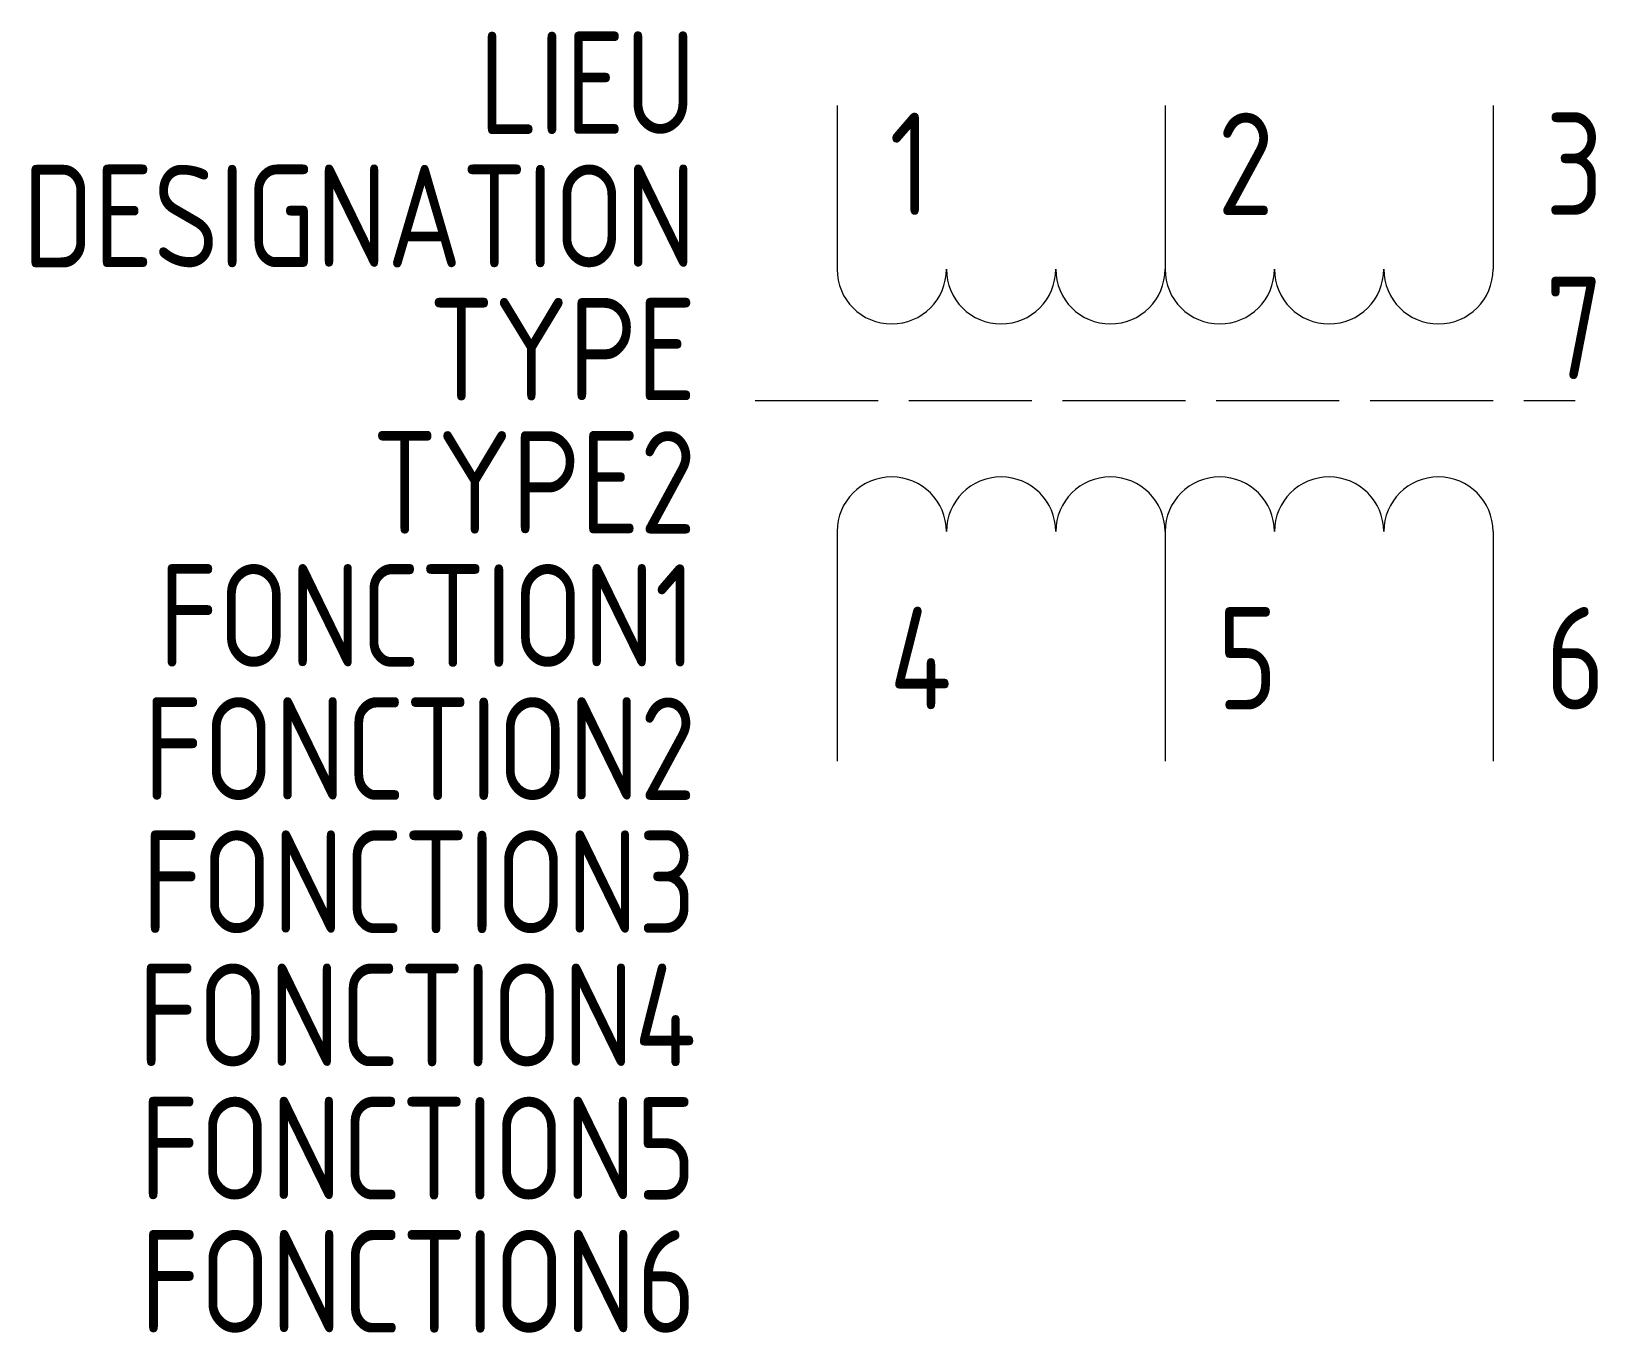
# Model space of a CAD drawing. Header units: millimetres. Extents: x -19.7 to 18.6, y -29.9 to 1.8.
import ezdxf
from ezdxf.enums import TextEntityAlignment as Align

# ---------------------------------------------------------------- set-up
doc = ezdxf.new("R2010")
doc.units = ezdxf.units.MM
doc.linetypes.add('ACAD_ISO02W100', pattern=[15, 12, -3])
for name, color, linetype in [('SYMB_FIL', 3, 'Continuous'), ('SYMB_LIAISON', 1, 'ACAD_ISO02W100'), ('SYMB_TXT_CONTACT', 2, 'Continuous'), ('SYMB_TXT_NOM', 3, 'Continuous')]:
    doc.layers.add(name, color=color, linetype=linetype)
doc.styles.add('NET2_5', font='isocp.shx', dxfattribs={"width": 0.9, "height": 2.5})

msp = doc.modelspace()

# ---------------------------------------------------------------- linework, layer by layer
at = {"layer": 'SYMB_FIL'}
for p, q in [((0, 0), (0, -4)), ((8, 0), (8, -4)), ((16, 0), (16, -4)), ((0, -10.4), (0, -16)), ((8, -10.4), (8, -16)), ((16, -10.4), (16, -16))]:
    msp.add_line(p, q, dxfattribs=at)
for centre, start, end in [((1.333, -4), 180, 0), ((4, -4), 180, 0), ((6.667, -4), 180, 0), ((9.333, -4), 180, 0), ((12, -4), 180, 0), ((14.667, -4), 180, 0), ((1.333, -10.4), 0, 180), ((4, -10.4), 0, 180), ((6.667, -10.4), 0, 180), ((9.333, -10.4), 0, 180), ((12, -10.4), 0, 180), ((14.667, -10.4), 0, 180)]:
    msp.add_arc(centre, 1.333, start, end, dxfattribs=at)
at = {"layer": 'SYMB_LIAISON', "ltscale": 0.25}
msp.add_line((-2, -7.2), (18, -7.2), dxfattribs=at)

# ---------------------------------------------------------------- texts
at = {"layer": 'SYMB_TXT_CONTACT', "style": 'NET2_5', "width": 0.9, "flags": 8}
for tag, p, s in [('1', (1.275, -2.678), '0V'), ('2', (9.275, -2.678), '230V'), ('3', (17.275, -2.678), '400V'), ('7', (17.275, -6.678), 'PE'), ('4', (1.275, -14.74), '0V'), ('5', (9.275, -14.74), '220V'), ('6', (17.275, -14.74), '380V')]:
    msp.add_attdef(tag, p, s, height=2.5, dxfattribs=at)
at = {"layer": 'SYMB_TXT_NOM', "style": 'NET2_5', "width": 0.9, "flags": 8}
for tag, text, p in [('LIEU', '', (-3.435, -0.7)), ('DESIGNATION', 'T?', (-3.435, -3.95)), ('TYPE', '?V', (-3.435, -7.2)), ('TYPE2', '?VA', (-3.435, -10.45)), ('FONCTION1', '', (-3.435, -13.7)), ('FONCTION2', '', (-3.435, -16.95)), ('FONCTION3', '', (-3.435, -20.2)), ('FONCTION4', '', (-3.435, -23.45)), ('FONCTION5', '', (-3.435, -26.7)), ('FONCTION6', '', (-3.435, -29.95))]:
    msp.add_attdef(tag, text=text, height=2.5, dxfattribs=at).set_placement(p, align=Align.RIGHT)

doc.saveas('drawing.dxf')
